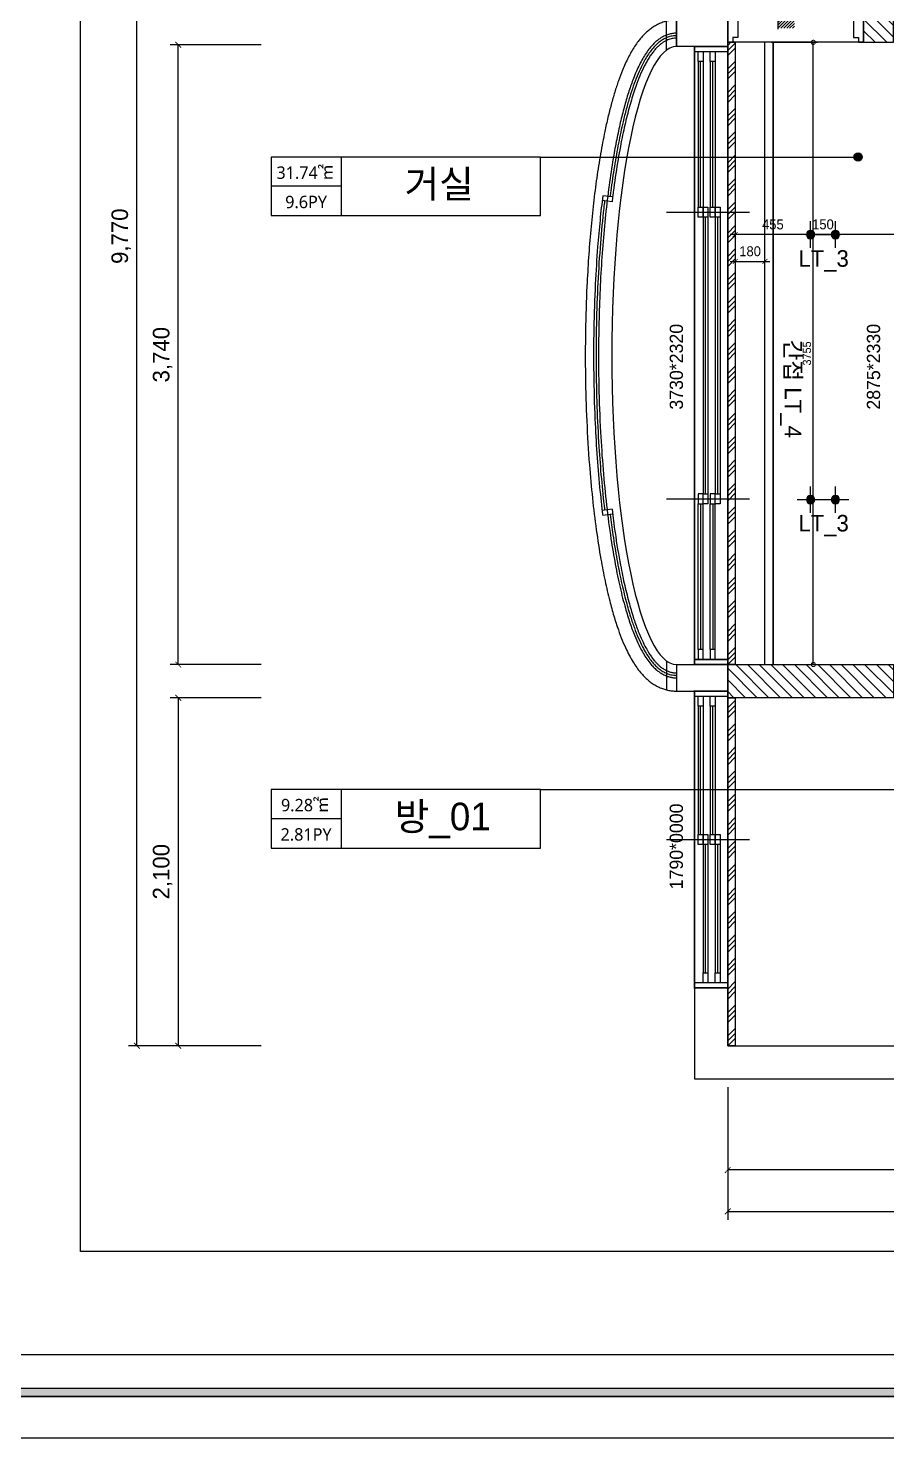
# Model space of a CAD drawing. Header units: inches. Extents: x 47110 to 276445, y 19043 to 183074.
# Drawn here: x 69545 to 74729, y 19543 to 28049 of the extents above; entities that cross this region are included whole.
import ezdxf
from ezdxf.enums import TextEntityAlignment as Align

# ---------------------------------------------------------------- set-up
doc = ezdxf.new("R2010")
doc.units = ezdxf.units.IN
doc.header["$LTSCALE"] = 50
doc.header["$MEASUREMENT"] = 0
doc.header["$PDSIZE"] = 700.071425
for name, pattern in [('DOT', [0.25, 0, -0.25]), ('HID', [2.5, 1.5, -1]), ('HID2', [1, 0.5, -0.5])]:
    doc.linetypes.add(name, pattern=pattern)
for name, color, linetype in [('0-ELC TEXT', 7, 'Continuous'), ('03-TEXT', 3, 'Continuous'), ('06-LIGHT', 4, 'Continuous'), ('07-DIM', 1, 'Continuous'), ('07-DIM WAL', 5, 'Continuous'), ('08-HAT', 8, 'Continuous'), ('3.기호.계단선', 30, 'Continuous'), ('F-SYM', 7, 'Continuous'), ('FORM(YOURNAME)-11', 1, 'Continuous'), ('RC-LIGHT', 7, 'Continuous'), ('WAL NEW', 3, 'Continuous'), ('도면층2', 2, 'Continuous'), ('도면층4', 4, 'Continuous'), ('도면층5', 5, 'Continuous')]:
    doc.layers.add(name, color=color, linetype=linetype)
doc.styles.add('HY 울릉도 L', font='H2GTRM.TTF')
doc.styles.add('YOURNAME', font='@Microsoft JhengHei Light.ttf')
doc.styles.add('넥슨고딕', font='@Microsoft JhengHei Light.ttf')
doc.styles.add('마감재', font='stylu.ttf')
doc.styles.add('스타일1', font='H2GTRE.TTF')
doc.styles.add('코레일둥고', font='')
doc.styles.get('코레일둥고').set_extended_font_data('THE정고딕110')
doc.dimstyles.new('20', dxfattribs={"dimscale": 20, "dimtxt": 2.5, "dimasz": 2.5, "dimexe": 1.25, "dimexo": 2, "dimtad": 1, "dimdec": 0, "dimtxsty": '스타일1', "dimblk": 'DOTSMALL', "dimcen": 2.5, "dimclrd": 1, "dimclre": 1, "dimclrt": 7, "dimadec": 0, "dimazin": 0, "dimtfac": 1, "dimtdec": 0, "dimtix": 1, "dimtmove": 0, "dimatfit": 3, "dimldrblk": 'DOTSMALL', "dimfxl": 1.25, "dimarcsym": 0})
doc.dimstyles.new('30', dxfattribs={"dimscale": 30, "dimtxt": 2, "dimasz": 1, "dimexe": 1, "dimexo": 1, "dimgap": 1, "dimtad": 1, "dimdec": 0, "dimrnd": 0.05, "dimdsep": 46, "dimlunit": 6, "dimtxsty": 'HY 울릉도 L', "dimblk": 'ARCHTICK', "dimcen": 2.5, "dimdle": 1, "dimclrd": 133, "dimclre": 133, "dimclrt": 30, "dimadec": 0, "dimazin": 0, "dimtfac": 1, "dimtdec": 0, "dimtix": 1, "dimtmove": 2, "dimatfit": 3, "dimldrblk": 'ARCHTICK', "dimfxl": 1, "dimlwd": -1, "dimlwe": -1, "dimarcsym": 0})
doc.dimstyles.new('벽치수 Copy of DIM-50', dxfattribs={"dimscale": 50, "dimtxt": 2, "dimasz": 0.7, "dimexe": 1, "dimexo": 1, "dimgap": 0.7, "dimtad": 1, "dimdec": 0, "dimzin": 1, "dimdsep": 46, "dimlunit": 6, "dimtxsty": '마감재', "dimblk": 'ARCHTICK', "dimcen": -0.09, "dimclrd": 256, "dimclre": 256, "dimclrt": 3, "dimadec": 0, "dimazin": 0, "dimtfac": 1, "dimtdec": 0, "dimtix": 1, "dimtmove": 2, "dimatfit": 0, "dimldrblk": 'ARCHTICK', "dimfxl": 1, "dimtolj": 1, "dimtzin": 0, "dimarcsym": 0})

# ---------------------------------------------------------------- blocks, each defined once
blk = doc.blocks.new('FORM-PLAN')
at = {"layer": 'FORM(YOURNAME)-11'}
h = blk.add_hatch(color=256, dxfattribs=at)
h.dxf.hatch_style = 1
h.paths.add_polyline_path([(-71444, 55115), (10556, 55115), (10556, 54915), (-71444, 54915)])
h.paths.add_polyline_path([(-71444, -2085), (10556, -2085), (10556, -2285), (-71444, -2285)])
at = {"layer": 'Defpoints', "color": 158}
blk.add_line((1346, -1285), (-71444, -1285), dxfattribs=at)
for points in [[(-71444, -2285), (10556, -2285), (10556, 55115), (-71444, 55115)], [(-69444, 53115), (-64, 53115), (-64, 1215), (-69444, 1215)]]:
    blk.add_lwpolyline(points, close=True, dxfattribs=at)
at = {"layer": 'FORM(YOURNAME)-11', "color": 250}
blk.add_lwpolyline([(-72444, -3285), (11556, -3285), (11556, 56115), (-72444, 56115)], close=True, dxfattribs=at)
at = {"layer": 'FORM(YOURNAME)-11'}
blk.add_lwpolyline([(-71444, -2085), (10556, -2085), (10556, -2285), (-71444, -2285)], close=True, dxfattribs=at)
at = {"layer": 'FORM(YOURNAME)-11', "color": 3, "style": 'YOURNAME'}
for tag, height, p in [('1', 450, (9905, 18188)), ('2', 450, (9905, 17544)), ('3', 450, (9905, 16257)), ('4', 450, (9905, 14326)), ('5', 515, (9905, 12009)), ('6', 515, (9905, 9757)), ('7', 515, (9905, 7504)), ('8', 515, (9905, 5252)), ('9', 515, (9905, 2999)), ('10', 515, (5655, 811)), ('11', 515, (9905, 747)), ('12', 515, (5655, -1441)), ('13', 515, (9905, -1441))]:
    blk.add_attdef(tag, text='', height=height, dxfattribs=at).set_placement(p, align=Align.MIDDLE_RIGHT)
blk = doc.blocks.new('_ArchTick')
at = {"color": 0, "linetype": 'ByBlock', "const_width": 0.15}
blk.add_lwpolyline([(-0.5, -0.5), (0.5, 0.5)], dxfattribs=at)
blk = doc.blocks.new('*D171')
at = {"layer": '07-DIM', "lineweight": -2, "transparency": 16777216}
for p, q in [((70951.3, 31678.7), (70151.3, 31678.7)), ((70201.3, 21908.7), (70201.3, 31678.7)), ((70951.3, 21908.7), (70151.3, 21908.7))]:
    blk.add_line(p, q, dxfattribs=at)
at = {"layer": 'Defpoints', "color": 0, "transparency": 16777216}
for p in [(70201.3, 31678.7), (71001.3, 31678.7), (71001.3, 21908.7)]:
    blk.add_point(p, dxfattribs=at)
at = {"layer": '07-DIM', "lineweight": -2, "transparency": 16777216, "xscale": 35, "yscale": 35, "zscale": 35}
for p, rotation in [((70201.3, 31678.7), 90), ((70201.3, 21908.7), 270)]:
    blk.add_blockref('_ArchTick', p, dxfattribs=dict(at, rotation=rotation))
at = {"layer": '07-DIM', "color": 3, "transparency": 16777216, "insert": (70107, 26793.7), "char_height": 100, "attachment_point": 5, "rotation": 90, "style": '마감재'}
blk.add_mtext('\\A1;9,770', dxfattribs=at)
blk = doc.blocks.new('*D173')
at = {"layer": '07-DIM', "lineweight": -2, "transparency": 16777216}
for p, q in [((70951.3, 24008.7), (70401.3, 24008.7)), ((70451.3, 24008.7), (70451.3, 21908.7)), ((70951.3, 21908.7), (70401.3, 21908.7))]:
    blk.add_line(p, q, dxfattribs=at)
at = {"layer": 'Defpoints', "color": 0, "transparency": 16777216}
for p in [(71001.3, 24008.7), (70451.3, 21908.7), (71001.3, 21908.7)]:
    blk.add_point(p, dxfattribs=at)
at = {"layer": '07-DIM', "lineweight": -2, "transparency": 16777216, "xscale": 35, "yscale": 35, "zscale": 35}
for p, rotation in [((70451.3, 24008.7), 90), ((70451.3, 21908.7), 270)]:
    blk.add_blockref('_ArchTick', p, dxfattribs=dict(at, rotation=rotation))
at = {"layer": '07-DIM', "color": 3, "transparency": 16777216, "insert": (70357, 22958.7), "char_height": 100, "attachment_point": 5, "rotation": 90, "style": '마감재'}
blk.add_mtext('\\A1;2,100', dxfattribs=at)
blk = doc.blocks.new('*D174')
at = {"layer": '07-DIM', "lineweight": -2, "transparency": 16777216}
for p, q in [((70951.3, 27948.7), (70401.3, 27948.7)), ((70451.3, 24208.7), (70451.3, 27948.7)), ((70951.3, 24208.7), (70401.3, 24208.7))]:
    blk.add_line(p, q, dxfattribs=at)
at = {"layer": 'Defpoints', "color": 0, "transparency": 16777216}
for p in [(70451.3, 27948.7), (71001.3, 27948.7), (71001.3, 24208.7)]:
    blk.add_point(p, dxfattribs=at)
at = {"layer": '07-DIM', "lineweight": -2, "transparency": 16777216, "xscale": 35, "yscale": 35, "zscale": 35}
for p, rotation in [((70451.3, 27948.7), 90), ((70451.3, 24208.7), 270)]:
    blk.add_blockref('_ArchTick', p, dxfattribs=dict(at, rotation=rotation))
at = {"layer": '07-DIM', "color": 3, "transparency": 16777216, "insert": (70357, 26078.7), "char_height": 100, "attachment_point": 5, "rotation": 90, "style": '마감재'}
blk.add_mtext('\\A1;3,740', dxfattribs=at)
blk = doc.blocks.new('*D184')
at = {"layer": '07-DIM', "lineweight": -2, "transparency": 16777216}
for p, q in [((73768.8, 21658.7), (73768.8, 21108.7)), ((78188.8, 21658.7), (78188.8, 21108.7)), ((78188.8, 21158.7), (73768.8, 21158.7))]:
    blk.add_line(p, q, dxfattribs=at)
at = {"layer": 'Defpoints', "color": 0, "transparency": 16777216}
for p in [(73768.8, 21708.7), (78188.8, 21708.7), (73768.8, 21158.7)]:
    blk.add_point(p, dxfattribs=at)
at = {"layer": '07-DIM', "lineweight": -2, "transparency": 16777216, "xscale": 35, "yscale": 35, "zscale": 35, "rotation": 180}
blk.add_blockref('_ArchTick', (73768.8, 21158.7), dxfattribs=at)
at = {"layer": '07-DIM', "lineweight": -2, "transparency": 16777216, "xscale": 35, "yscale": 35, "zscale": 35}
blk.add_blockref('_ArchTick', (78188.8, 21158.7), dxfattribs=at)
at = {"layer": '07-DIM', "color": 3, "transparency": 16777216, "insert": (75978.8, 21253), "char_height": 100, "attachment_point": 5, "style": '마감재'}
blk.add_mtext('\\A1;4,420', dxfattribs=at)
blk = doc.blocks.new('*D185')
at = {"layer": '07-DIM', "lineweight": -2, "transparency": 16777216}
for p, q in [((73768.8, 21658.7), (73768.8, 20858.7)), ((84078.8, 21658.7), (84078.8, 20858.7)), ((73768.8, 20908.7), (84078.8, 20908.7))]:
    blk.add_line(p, q, dxfattribs=at)
at = {"layer": 'Defpoints', "color": 0, "transparency": 16777216}
for p in [(73768.8, 21708.7), (84078.8, 21708.7), (84078.8, 20908.7)]:
    blk.add_point(p, dxfattribs=at)
at = {"layer": '07-DIM', "lineweight": -2, "transparency": 16777216, "xscale": 35, "yscale": 35, "zscale": 35, "rotation": 180}
blk.add_blockref('_ArchTick', (73768.8, 20908.7), dxfattribs=at)
at = {"layer": '07-DIM', "lineweight": -2, "transparency": 16777216, "xscale": 35, "yscale": 35, "zscale": 35}
blk.add_blockref('_ArchTick', (84078.8, 20908.7), dxfattribs=at)
at = {"layer": '07-DIM', "color": 3, "transparency": 16777216, "insert": (78923.8, 21003), "char_height": 100, "attachment_point": 5, "style": '마감재'}
blk.add_mtext('\\A1;10,310', dxfattribs=at)
blk = doc.blocks.new('fffsere')
at = {"layer": '도면층2'}
for p, q in [((52146.1, 28158.7), (52146.1, 27938.7)), ((51836.1, 28098.7), (51836.1, 27938.7)), ((52146.1, 27938.7), (51836.1, 27938.7)), ((51836.1, 24208.7), (52146.1, 24208.7)), ((51836.1, 24208.7), (51836.1, 24048.7)), ((52146.1, 24208.7), (52146.1, 24048.7)), ((51836.1, 24048.7), (52146.1, 24048.7)), ((51946.1, 22258.7), (51946.1, 21708.7)), ((52146.1, 22258.7), (51946.1, 22258.7)), ((52146.1, 22258.7), (52146.1, 21908.7)), ((52146.1, 21908.7), (56566.1, 21908.7)), ((51946.1, 21708.7), (56756.1, 21708.7))]:
    blk.add_line(p, q, dxfattribs=at)
at = {"layer": '도면층4'}
for p, q in [((51776.1, 27916.5), (51776.1, 28091.1)), ((51836.1, 27938.7), (51836.1, 28098.7)), ((51946.1, 24208.7), (51946.1, 27938.7)), ((51946.1, 27938.7), (52146.1, 27938.7)), ((51946.1, 27908.7), (52146.1, 27908.7)), ((52146.1, 27938.7), (52146.1, 24208.7)), ((51981.9, 26968.7), (51981.9, 27848.7)), ((52055.7, 26968.7), (52055.7, 27848.7)), ((51447.4, 27001.3), (51387.8, 27008.5)), ((51451, 27031.1), (51391.4, 27038.3)), ((51776.9, 26938.7), (52276.9, 26938.7)), ((52011.9, 25238.7), (52011.9, 26908.7)), ((52085.7, 25238.7), (52085.7, 26908.7)), ((51776.9, 25208.7), (52276.9, 25208.7)), ((51447.4, 25146), (51387.8, 25138.8)), ((51451, 25116.3), (51391.4, 25109)), ((51981.9, 25178.7), (51981.9, 24298.7)), ((52055.7, 25178.7), (52055.7, 24298.7)), ((51776.1, 24230.9), (51776.1, 24056.2)), ((51836.1, 24208.7), (51836.1, 24048.7)), ((52146.1, 24238.7), (51946.1, 24238.7)), ((51946.1, 24238.7), (52146.1, 24238.7)), ((52146.1, 24208.7), (51946.1, 24208.7)), ((51946.1, 24208.7), (52146.1, 24208.7)), ((51946.1, 22258.7), (51946.1, 24048.7)), ((51946.1, 24048.7), (52146.1, 24048.7)), ((51946.1, 24018.7), (52146.1, 24018.7)), ((52146.1, 24048.7), (52146.1, 22258.7)), ((51981.9, 23183.7), (51981.9, 23958.7)), ((52055.7, 23183.7), (52055.7, 23958.7)), ((51776.9, 23153.7), (52276.9, 23153.7)), ((52011.9, 22348.7), (52011.9, 23123.7)), ((52085.7, 22348.7), (52085.7, 23123.7)), ((52146.1, 22288.7), (51946.1, 22288.7)), ((52146.1, 22258.7), (51946.1, 22258.7))]:
    blk.add_line(p, q, dxfattribs=at)
for points in [[(51996.9, 27848.7), (51966.9, 27848.7), (51966.9, 27908.7), (51996.9, 27908.7)], [(52070.7, 27848.7), (52040.7, 27848.7), (52040.7, 27908.7), (52070.7, 27908.7)], [(51996.9, 26908.7), (51966.9, 26908.7), (51966.9, 26968.7), (51996.9, 26968.7)], [(52026.9, 26908.7), (51996.9, 26908.7), (51996.9, 26968.7), (52026.9, 26968.7)], [(52070.7, 26908.7), (52040.7, 26908.7), (52040.7, 26968.7), (52070.7, 26968.7)], [(52100.7, 26908.7), (52070.7, 26908.7), (52070.7, 26968.7), (52100.7, 26968.7)], [(51996.9, 25238.7), (51966.9, 25238.7), (51966.9, 25178.7), (51996.9, 25178.7)], [(52026.9, 25178.7), (51996.9, 25178.7), (51996.9, 25238.7), (52026.9, 25238.7)], [(52070.7, 25238.7), (52040.7, 25238.7), (52040.7, 25178.7), (52070.7, 25178.7)], [(52100.7, 25178.7), (52070.7, 25178.7), (52070.7, 25238.7), (52100.7, 25238.7)], [(51996.9, 24298.7), (51966.9, 24298.7), (51966.9, 24238.7), (51996.9, 24238.7)], [(52070.7, 24298.7), (52040.7, 24298.7), (52040.7, 24238.7), (52070.7, 24238.7)], [(51996.9, 23958.7), (51966.9, 23958.7), (51966.9, 24018.7), (51996.9, 24018.7)], [(52070.7, 23958.7), (52040.7, 23958.7), (52040.7, 24018.7), (52070.7, 24018.7)], [(51996.9, 23123.7), (51966.9, 23123.7), (51966.9, 23183.7), (51996.9, 23183.7)], [(52026.9, 23123.7), (51996.9, 23123.7), (51996.9, 23183.7), (52026.9, 23183.7)], [(52070.7, 23123.7), (52040.7, 23123.7), (52040.7, 23183.7), (52070.7, 23183.7)], [(52100.7, 23123.7), (52070.7, 23123.7), (52070.7, 23183.7), (52100.7, 23183.7)], [(52026.9, 22288.7), (51996.9, 22288.7), (51996.9, 22348.7), (52026.9, 22348.7)], [(52100.7, 22288.7), (52070.7, 22288.7), (52070.7, 22348.7), (52100.7, 22348.7)]]:
    blk.add_lwpolyline(points, close=True, dxfattribs=at)
blk.add_ellipse((51836.1, 26073.7), major_axis=(0, -1865), ratio=0.209115, start_param=3.141593, end_param=6.283185, dxfattribs=at)
for points, knots in [([(51836.1, 28098.7), (51825.8, 28098.7), (51815.5, 28098), (51795.2, 28095.4), (51785.3, 28093.5), (51765.9, 28088.5), (51756.5, 28085.5), (51738.4, 28078.6), (51729.7, 28074.6), (51713.1, 28066.1), (51705.2, 28061.5), (51690, 28051.8), (51682.8, 28046.6), (51669, 28036), (51662.4, 28030.4), (51649.9, 28019.1), (51643.8, 28013.2), (51632.3, 28001.2), (51626.7, 27995.1), (51616.1, 27982.5), (51610.9, 27976.1), (51598.2, 27959.5), (51591, 27949.2), (51577, 27927.9), (51570.3, 27917), (51557.3, 27894.4), (51551.1, 27882.8), (51538.9, 27858.9), (51533, 27846.6), (51521.5, 27821.3), (51516, 27808.3), (51502.2, 27774.6), (51494.1, 27753.4), (51478.5, 27709.2), (51471, 27686.3), (51456.4, 27638.7), (51449.3, 27614), (51435.5, 27563), (51428.9, 27536.6), (51416, 27482.3), (51409.8, 27454.3), (51394.7, 27382.2), (51386.1, 27337.2), (51370, 27243.9), (51362.4, 27195.6), (51348.2, 27096.1), (51341.6, 27044.9), (51329.5, 26940), (51324, 26886.2), (51314.1, 26776.7), (51309.6, 26720.9), (51301.9, 26607.6), (51298.6, 26550.1), (51291.6, 26403), (51288.8, 26312.7), (51285.8, 26130.9), (51285.7, 26039.6), (51288.2, 25857.7), (51290.8, 25767.1), (51298.8, 25588.7), (51304.1, 25500.7), (51316, 25346.3), (51322.2, 25279), (51336.1, 25147.9), (51343.8, 25084.2), (51360.8, 24961), (51370.1, 24901.6), (51388.1, 24799.6), (51396.5, 24756), (51414.2, 24672.4), (51423.5, 24632.2), (51441.4, 24562), (51449.8, 24531.3), (51467.3, 24472.5), (51476.4, 24444.4), (51493.4, 24395.9), (51501.3, 24375.1), (51517.5, 24335.2), (51525.9, 24316), (51541.7, 24282.8), (51549, 24268.4), (51564.2, 24240.7), (51572.1, 24227.3), (51587.2, 24203.7), (51594.3, 24193.3), (51609.3, 24173.1), (51617.1, 24163.4), (51632.4, 24146), (51639.6, 24138.3), (51654.9, 24123.5), (51663, 24116.3), (51678.7, 24103.8), (51686.1, 24098.3), (51701.9, 24087.8), (51710.1, 24082.9), (51727.4, 24073.8), (51736.5, 24069.6), (51753.9, 24062.8), (51762, 24060.1), (51778.7, 24055.4), (51787.3, 24053.5), (51804.8, 24050.5), (51813.7, 24049.5), (51827.1, 24048.8), (51831.6, 24048.7), (51836.1, 24048.7)], [3.141593, 3.141593, 3.141593, 3.141593, 3.168318, 3.168318, 3.195044, 3.195044, 3.221769, 3.221769, 3.248494, 3.248494, 3.27522, 3.27522, 3.301945, 3.301945, 3.328671, 3.328671, 3.355396, 3.355396, 3.382122, 3.382122, 3.408847, 3.408847, 3.449894, 3.449894, 3.49094, 3.49094, 3.531987, 3.531987, 3.573034, 3.573034, 3.61408, 3.61408, 3.676622, 3.676622, 3.739165, 3.739165, 3.801707, 3.801707, 3.864249, 3.864249, 3.926792, 3.926792, 4.020706, 4.020706, 4.114621, 4.114621, 4.208536, 4.208536, 4.30245, 4.30245, 4.396365, 4.396365, 4.49028, 4.49028, 4.634291, 4.634291, 4.778302, 4.778302, 4.922313, 4.922313, 5.066325, 5.066325, 5.181637, 5.181637, 5.296949, 5.296949, 5.41226, 5.41226, 5.503569, 5.503569, 5.594878, 5.594878, 5.670836, 5.670836, 5.746794, 5.746794, 5.807886, 5.807886, 5.868978, 5.868978, 5.918382, 5.918382, 5.967786, 5.967786, 6.008559, 6.008559, 6.049333, 6.049333, 6.083253, 6.083253, 6.117174, 6.117174, 6.145316, 6.145316, 6.173458, 6.173458, 6.2016, 6.2016, 6.224938, 6.224938, 6.248275, 6.248275, 6.271612, 6.271612, 6.283185, 6.283185, 6.283185, 6.283185]), ([(51836.1, 28003.7), (51830.3, 28003.7), (51824.5, 28003.3), (51813.9, 28002.1), (51809.1, 28001.3), (51799.6, 27999.2), (51794.9, 27997.9), (51785.7, 27995), (51781.2, 27993.3), (51769.8, 27988.5), (51763, 27985.1), (51749.9, 27977.5), (51743.6, 27973.3), (51731.4, 27964.3), (51725.5, 27959.4), (51714.2, 27949.1), (51708.6, 27943.7), (51697.9, 27932.2), (51692.7, 27926.1), (51680.6, 27911.1), (51673.8, 27901.9), (51660.6, 27882.4), (51654.2, 27872.2), (51639.2, 27846.4), (51630.8, 27830.4), (51614.4, 27796.4), (51606.4, 27778.4), (51590.8, 27740.4), (51583.2, 27720.3), (51568.4, 27678.2), (51561.1, 27656.2), (51547, 27610.2), (51540.1, 27586.2), (51526.8, 27536.3), (51520.3, 27510.4), (51504.3, 27442.9), (51495.2, 27399.9), (51477.8, 27310.3), (51469.5, 27263.5), (51454.1, 27166.6), (51446.8, 27116.4), (51438.8, 27054.2), (51437.4, 27043.6), (51436.1, 27032.9)], [3.141593, 3.141593, 3.141593, 3.141593, 3.166318, 3.166318, 3.187264, 3.187264, 3.20821, 3.20821, 3.229156, 3.229156, 3.262365, 3.262365, 3.295574, 3.295574, 3.328782, 3.328782, 3.361991, 3.361991, 3.3952, 3.3952, 3.440977, 3.440977, 3.486755, 3.486755, 3.550178, 3.550178, 3.613602, 3.613602, 3.677025, 3.677025, 3.740448, 3.740448, 3.803872, 3.803872, 3.867295, 3.867295, 3.964001, 3.964001, 4.060707, 4.060707, 4.157413, 4.157413, 4.177157, 4.177157, 4.177157, 4.177157]), ([(51402.7, 27006.7), (51400.9, 26991.8), (51399.2, 26976.7), (51389.9, 26893.3), (51383.2, 26822.9), (51371.1, 26672.8), (51365.9, 26592.9), (51357.8, 26430.5), (51354.9, 26348), (51351.3, 26182), (51350.7, 26098.5), (51351.8, 25931.7), (51353.5, 25848.5), (51359.2, 25683.8), (51363.2, 25602.4), (51372.4, 25457.4), (51377.3, 25393.3), (51388.6, 25268), (51394.9, 25206.8), (51402.2, 25145), (51402.4, 25142.8), (51402.7, 25140.6)], [4.195377, 4.195377, 4.195377, 4.195377, 4.222598, 4.222598, 4.345169, 4.345169, 4.477941, 4.477941, 4.610712, 4.610712, 4.743484, 4.743484, 4.876255, 4.876255, 5.009026, 5.009026, 5.117207, 5.117207, 5.225387, 5.225387, 5.229401, 5.229401, 5.229401, 5.229401]), ([(51436.1, 25114.5), (51441.3, 25072.8), (51446.8, 25032), (51460.2, 24940.8), (51468.3, 24890.9), (51485.3, 24796.7), (51494.2, 24752.2), (51512.8, 24667.3), (51522.6, 24626.9), (51541.3, 24556.7), (51550.1, 24526.4), (51566.7, 24474.1), (51574.3, 24451.7), (51590, 24409.1), (51598, 24388.9), (51614.5, 24350.7), (51622.9, 24332.6), (51638.7, 24302), (51645.9, 24289.1), (51659.3, 24267.1), (51665.4, 24257.7), (51677.8, 24240), (51684.2, 24231.5), (51697.2, 24215.9), (51703.8, 24208.7), (51717.4, 24195.1), (51724.5, 24188.7), (51739.2, 24177), (51746.9, 24171.7), (51761.3, 24163.2), (51767.8, 24159.8), (51781.2, 24153.9), (51788.1, 24151.4), (51800.4, 24148), (51805.6, 24146.8), (51817, 24144.8), (51823.3, 24144.1), (51831.7, 24143.7), (51833.9, 24143.7), (51836.1, 24143.7)], [5.247621, 5.247621, 5.247621, 5.247621, 5.324675, 5.324675, 5.424788, 5.424788, 5.521763, 5.521763, 5.618738, 5.618738, 5.699752, 5.699752, 5.76575, 5.76575, 5.831749, 5.831749, 5.897747, 5.897747, 5.951128, 5.951128, 5.993839, 5.993839, 6.036549, 6.036549, 6.077683, 6.077683, 6.118817, 6.118817, 6.15995, 6.15995, 6.191936, 6.191936, 6.223923, 6.223923, 6.247082, 6.247082, 6.273818, 6.273818, 6.283185, 6.283185, 6.283185, 6.283185]), ([(51447.4, 25146), (51453, 25098.4), (51459.1, 25051.8), (51475.7, 24936.9), (51486.8, 24870.4), (51506.9, 24765.2), (51515.4, 24724.4), (51533.2, 24646.8), (51542.4, 24609.9), (51560.9, 24542.8), (51570.1, 24512.3), (51588.2, 24457.2), (51597.1, 24432.4), (51613.6, 24390.5), (51621.1, 24372.8), (51636.4, 24339.3), (51644.2, 24323.6), (51658.2, 24298), (51664.2, 24287.6), (51675.2, 24270.2), (51680, 24262.9), (51689.9, 24248.9), (51695, 24242.2), (51703.9, 24231.3), (51707.7, 24226.8), (51715.5, 24218.3), (51719.4, 24214.2), (51727.4, 24206.4), (51731.5, 24202.6), (51742.1, 24193.7), (51748.6, 24188.8), (51762.2, 24179.9), (51769.2, 24175.9), (51782.4, 24169.6), (51788.5, 24167.2), (51798, 24164.2), (51801.2, 24163.3), (51807.8, 24161.7), (51811.1, 24161), (51817.7, 24159.9), (51821.1, 24159.5), (51827.6, 24158.9), (51830.7, 24158.7), (51834.6, 24158.7), (51835.3, 24158.7), (51836.1, 24158.7)], [5.229334, 5.229334, 5.229334, 5.229334, 5.316844, 5.316844, 5.451769, 5.451769, 5.542972, 5.542972, 5.633865, 5.633865, 5.717545, 5.717545, 5.794034, 5.794034, 5.8552, 5.8552, 5.916366, 5.916366, 5.961428, 5.961428, 5.996458, 5.996458, 6.031489, 6.031489, 6.056961, 6.056961, 6.082434, 6.082434, 6.107906, 6.107906, 6.146411, 6.146411, 6.184916, 6.184916, 6.216404, 6.216404, 6.232502, 6.232502, 6.248601, 6.248601, 6.2647, 6.2647, 6.279716, 6.279716, 6.283185, 6.283185, 6.283185, 6.283185])]:
    blk.add_open_spline(points, degree=3, knots=knots, dxfattribs=at)
at = {"layer": '도면층5'}
for p, q in [((51966.9, 27848.7), (51966.9, 26968.7)), ((51996.9, 27848.7), (51996.9, 26968.7)), ((52040.7, 27848.7), (52040.7, 26968.7)), ((52070.7, 27848.7), (52070.7, 26968.7)), ((51996.9, 26908.7), (51996.9, 25238.7)), ((52026.9, 26908.7), (52026.9, 25238.7)), ((52070.7, 26908.7), (52070.7, 25238.7)), ((52100.7, 26908.7), (52100.7, 25238.7)), ((51966.9, 24298.7), (51966.9, 25178.7)), ((51996.9, 24298.7), (51996.9, 25178.7)), ((52040.7, 24298.7), (52040.7, 25178.7)), ((52070.7, 24298.7), (52070.7, 25178.7)), ((51966.9, 23958.7), (51966.9, 23183.7)), ((51996.9, 23958.7), (51996.9, 23183.7)), ((52040.7, 23958.7), (52040.7, 23183.7)), ((52070.7, 23958.7), (52070.7, 23183.7)), ((51996.9, 23123.7), (51996.9, 22348.7)), ((52026.9, 23123.7), (52026.9, 22348.7)), ((52070.7, 23123.7), (52070.7, 22348.7)), ((52100.7, 23123.7), (52100.7, 22348.7))]:
    blk.add_line(p, q, dxfattribs=at)
for points, knots in [([(51836.1, 28018.7), (51827.9, 28018.7), (51819.7, 28018.1), (51803.7, 28015.6), (51795.8, 28013.8), (51780.4, 28009.1), (51773, 28006.3), (51758.6, 27999.7), (51751.7, 27996), (51738.4, 27987.9), (51732, 27983.5), (51719.7, 27974.1), (51713.8, 27969.1), (51702.4, 27958.6), (51696.8, 27953), (51686.1, 27941.5), (51680.9, 27935.4), (51668.2, 27919.7), (51660.9, 27909.6), (51646.7, 27888.5), (51639.8, 27877.3), (51626.4, 27853.9), (51619.8, 27841.7), (51607.1, 27816), (51600.8, 27802.7), (51588.6, 27774.8), (51582.6, 27760.2), (51567.4, 27721.1), (51558.4, 27695.7), (51540.8, 27642), (51532.4, 27613.7), (51515.9, 27554.5), (51508, 27523.5), (51492.7, 27458.9), (51485.3, 27425.4), (51471.1, 27355.8), (51464.4, 27319.8), (51448.8, 27230.6), (51440.3, 27176.3), (51424.6, 27063.8), (51417.4, 27005.6), (51404.3, 26886), (51398.5, 26824.5), (51388.2, 26699.2), (51383.7, 26635.2), (51376.3, 26505.4), (51373.3, 26439.5), (51368.8, 26306.8), (51367.3, 26239.8), (51365.6, 26078.6), (51366, 25984.1), (51369.9, 25796.5), (51373.2, 25703.4), (51382.2, 25535.1), (51387.2, 25459.5), (51399.4, 25311.7), (51406.4, 25239.6), (51422.4, 25100), (51431.3, 25032.6), (51449.1, 24915), (51457.7, 24864), (51476, 24766.2), (51485.7, 24719.5), (51506.1, 24630.7), (51516.9, 24588.7), (51536.9, 24518.3), (51545.9, 24489.1), (51564.7, 24433.7), (51574.4, 24407.6), (51592.4, 24363.5), (51600.6, 24345), (51617.5, 24310), (51626.2, 24293.5), (51642.4, 24265.7), (51649.8, 24254), (51665, 24231.9), (51672.9, 24221.5), (51687.9, 24203.8), (51694.7, 24196.4), (51709.1, 24182.3), (51716.6, 24175.7), (51730.8, 24164.7), (51737.3, 24160.1), (51751, 24151.7), (51758.1, 24147.9), (51772.9, 24141.1), (51780.5, 24138.2), (51795.1, 24133.8), (51801.8, 24132.2), (51815.6, 24129.8), (51822.5, 24129.1), (51831.7, 24128.7), (51833.9, 24128.7), (51836.1, 24128.7)], [3.141593, 3.141593, 3.141593, 3.141593, 3.173311, 3.173311, 3.20503, 3.20503, 3.236748, 3.236748, 3.268467, 3.268467, 3.300186, 3.300186, 3.331904, 3.331904, 3.363623, 3.363623, 3.395341, 3.395341, 3.443287, 3.443287, 3.491233, 3.491233, 3.539178, 3.539178, 3.587124, 3.587124, 3.63507, 3.63507, 3.711402, 3.711402, 3.787733, 3.787733, 3.864065, 3.864065, 3.940397, 3.940397, 4.016729, 4.016729, 4.123898, 4.123898, 4.231068, 4.231068, 4.338237, 4.338237, 4.445407, 4.445407, 4.552576, 4.552576, 4.659745, 4.659745, 4.809975, 4.809975, 4.960205, 4.960205, 5.086499, 5.086499, 5.212792, 5.212792, 5.339086, 5.339086, 5.44248, 5.44248, 5.545875, 5.545875, 5.649269, 5.649269, 5.72978, 5.72978, 5.810291, 5.810291, 5.874476, 5.874476, 5.93866, 5.93866, 5.989571, 5.989571, 6.040481, 6.040481, 6.081352, 6.081352, 6.122223, 6.122223, 6.154904, 6.154904, 6.187585, 6.187585, 6.220266, 6.220266, 6.247514, 6.247514, 6.274762, 6.274762, 6.283185, 6.283185, 6.283185, 6.283185]), ([(51836.1, 27988.7), (51832, 27988.7), (51828, 27988.5), (51819.4, 27987.7), (51814.9, 27987), (51806, 27985.3), (51801.5, 27984.2), (51792.8, 27981.6), (51788.5, 27980), (51780.1, 27976.6), (51776, 27974.7), (51766.8, 27970), (51761.8, 27967.2), (51752.1, 27960.9), (51747.3, 27957.5), (51738.1, 27950.3), (51733.6, 27946.5), (51724.2, 27938), (51719.4, 27933.2), (51709.4, 27922.5), (51704.1, 27916.4), (51693.9, 27903.7), (51688.8, 27897), (51679, 27883), (51674.2, 27875.7), (51664.8, 27860.6), (51660.1, 27852.7), (51651, 27836.2), (51646.5, 27827.7), (51633.1, 27801.2), (51624.4, 27782.3), (51607.5, 27741.9), (51599.2, 27720.5), (51580.5, 27667.9), (51570.2, 27635.8), (51550.4, 27567.4), (51540.8, 27531.2), (51522.5, 27455), (51513.7, 27414.9), (51495.3, 27322.9), (51485.8, 27270.2), (51467.9, 27158.3), (51459.5, 27098.9), (51450.3, 27025.5), (51448.8, 27013.5), (51447.4, 27001.3)], [3.141593, 3.141593, 3.141593, 3.141593, 3.160837, 3.160837, 3.182628, 3.182628, 3.204419, 3.204419, 3.22621, 3.22621, 3.248001, 3.248001, 3.275456, 3.275456, 3.302912, 3.302912, 3.330368, 3.330368, 3.360918, 3.360918, 3.395873, 3.395873, 3.430828, 3.430828, 3.465472, 3.465472, 3.500117, 3.500117, 3.534761, 3.534761, 3.60405, 3.60405, 3.673339, 3.673339, 3.765181, 3.765181, 3.857022, 3.857022, 3.948863, 3.948863, 4.059057, 4.059057, 4.173155, 4.173155, 4.195444, 4.195444, 4.195444, 4.195444]), ([(51391.4, 27038.3), (51385.5, 26990.2), (51379.9, 26940.8), (51369.6, 26838), (51364.9, 26784.4), (51355, 26656.4), (51350.2, 26581.1), (51342.1, 26416), (51339.1, 26325.7), (51335.9, 26144.1), (51335.6, 26052.7), (51337.9, 25870.8), (51340.4, 25780.2), (51347.3, 25620.2), (51351.2, 25550.4), (51360.7, 25413.3), (51366.2, 25345.9), (51378.2, 25221.8), (51384.5, 25164.6), (51391.4, 25109)], [4.177227, 4.177227, 4.177227, 4.177227, 4.265627, 4.265627, 4.357633, 4.357633, 4.482099, 4.482099, 4.626907, 4.626907, 4.771716, 4.771716, 4.916524, 4.916524, 5.031032, 5.031032, 5.14554, 5.14554, 5.247551, 5.247551, 5.247551, 5.247551])]:
    blk.add_open_spline(points, degree=3, knots=knots, dxfattribs=at)
at = {"layer": '도면층4', "style": '코레일둥고'}
for s, p in [('3730*2320', (51875.7, 25747.1)), ('2875*2330', (53066.1, 25747.1)), ('1790*0000', (51875.5, 22852.5))]:
    blk.add_text(s, height=80, rotation=90, dxfattribs=at).set_placement(p)
blk = doc.blocks.new('FFFF')
at = {"layer": '3.기호.계단선'}
h = blk.add_hatch(dxfattribs=at)
h.set_pattern_fill('GOST_GROUND', color=256, scale=10)
h.set_pattern_definition([(45, (21500, 0), (141.42136, 0), [200]), (45, (21530, 0), (141.42136, 0), [200]), (45, (21560, 0), (141.42136, 0), [200])])
h.paths.add_polyline_path([(73646.1, 27963.7), (73691.1, 27963.7), (73691.1, 24208.7), (73646.1, 24208.7)])
h = blk.add_hatch(dxfattribs=at)
h.set_pattern_fill('GOST_GROUND', color=256, scale=10)
h.set_pattern_definition([(45, (21500, -2300), (141.42136, 0), [200]), (45, (21530, -2300), (141.42136, 0), [200]), (45, (21560, -2300), (141.42136, 0), [200])])
h.paths.add_polyline_path([(73646.1, 24008.7), (73691.1, 24008.7), (73691.1, 21908.7), (73646.1, 21908.7)])
at = {"layer": 'WAL NEW'}
h = blk.add_hatch(dxfattribs=at)
h.set_pattern_fill('_USER', color=256, scale=50, angle=-45, pattern_type=0)
h.set_pattern_definition([(315, (21093, 0), (35.35534, 35.35534), [])])
h.paths.add_polyline_path([(82266.1, 27098.7), (82466.1, 27098.7), (82466.1, 26348.7), (82266.1, 26348.7)])
h.paths.add_polyline_path([(73646.1, 24008.7), (73646.1, 24208.7), (74646.1, 24208.7), (74646.1, 24008.7)])
h.paths.add_polyline_path([(74466.1, 28163.7), (74646.1, 28163.7), (74646.1, 27963.7), (74466.1, 27963.7)])
at = {"layer": '도면층4'}
h = blk.add_hatch(dxfattribs=at)
h.set_pattern_fill('ANSI31', color=0, scale=100, style=0)
h.set_pattern_definition([(45, (74071.72, 28048.675), (-8.83883, 8.83883), [])])
h.paths.add_polyline_path([(74048.9, 28283.7), (73998.9, 28283.7), (73998.9, 28163.7), (74048.9, 28163.7)])
h.paths.add_polyline_path([(74048.9, 28163.7), (73948.9, 28163.7), (73948.9, 28048.7), (74048.9, 28048.7)])
at = {"layer": '3.기호.계단선'}
for points in [[(73646.1, 27963.7), (73691.1, 27963.7), (73691.1, 24208.7), (73646.1, 24208.7), (73646.1, 27963.7)], [(73646.1, 24008.7), (73691.1, 24008.7), (73691.1, 21908.7), (73646.1, 21908.7), (73646.1, 24008.7)]]:
    blk.add_lwpolyline(points, dxfattribs=at)
at = {"layer": 'WAL NEW'}
for points in [[(74466.1, 27963.7), (74646.1, 27963.7), (74646.1, 28163.7), (74466.1, 28163.7)], [(74646.1, 24008.7), (73646.1, 24008.7), (73646.1, 24208.7), (74646.1, 24208.7)]]:
    blk.add_lwpolyline(points, close=True, dxfattribs=at)
at = {"layer": '도면층2'}
blk.add_line((73948.9, 28163.7), (73948.9, 28043.7), dxfattribs=at)
at = {"layer": '도면층4'}
for p, q in [((73646.1, 27963.7), (73646.1, 28163.7)), ((73646.1, 28163.7), (73646.1, 27963.7)), ((74466.1, 28163.7), (74466.1, 27963.7)), ((74466.1, 27963.7), (73646.1, 27963.7))]:
    blk.add_line(p, q, dxfattribs=at)
for points in [[(73646.1, 28163.7), (73676.1, 28163.7), (73676.1, 28133.7), (73706.1, 28133.7), (73706.1, 27993.7), (73676.1, 27993.7), (73676.1, 27963.7), (73646.1, 27963.7), (73646.1, 28163.7)], [(74466.1, 28163.7), (74436.1, 28163.7), (74436.1, 28133.7), (74406.1, 28133.7), (74406.1, 27993.7), (74436.1, 27993.7), (74436.1, 27963.7), (74466.1, 27963.7), (74466.1, 28163.7)]]:
    blk.add_lwpolyline(points, dxfattribs=at)
blk.add_blockref('fffsere', (21500, 0))
blk = doc.blocks.new('1')
at = {"linetype": 'Continuous'}
h = blk.add_hatch(color=4, dxfattribs=at)
h.dxf.hatch_style = 1
edge = h.paths.add_edge_path()
edge.add_arc((11539653, -14273504), 37.5, 0, 360)
at = {"color": 1, "linetype": 'Continuous'}
for p, q in [((11539653, -14273637), (11539653, -14273370)), ((11539520, -14273504), (11539787, -14273504))]:
    blk.add_line(p, q, dxfattribs=at)
at = {"color": 4, "linetype": 'Continuous'}
for radius in [41.5, 37.5]:
    blk.add_circle((11539653, -14273504), radius, dxfattribs=at)
blk = doc.blocks.new('*D259')
at = {"layer": '07-DIM WAL', "color": 133, "transparency": 16777216}
for p, q in [((75498.8, 26803.7), (74388.8, 26803.7)), ((74418.8, 26773.7), (74418.8, 26773.7)), ((75468.8, 26773.7), (75468.8, 26773.7))]:
    blk.add_line(p, q, dxfattribs=at)
at = {"layer": 'Defpoints', "color": 0, "transparency": 16777216}
for p in [(74418.8, 26803.7), (74418.8, 26803.7), (75468.8, 26803.7)]:
    blk.add_point(p, dxfattribs=at)
at = {"layer": '07-DIM WAL', "color": 133, "transparency": 16777216, "xscale": 30, "yscale": 30, "zscale": 30, "rotation": 180}
blk.add_blockref('_ArchTick', (74418.8, 26803.7), dxfattribs=at)
at = {"layer": '07-DIM WAL', "color": 133, "transparency": 16777216, "xscale": 30, "yscale": 30, "zscale": 30}
blk.add_blockref('_ArchTick', (75468.8, 26803.7), dxfattribs=at)
at = {"layer": '07-DIM WAL', "color": 30, "transparency": 16777216, "insert": (74943.8, 26869.6), "char_height": 60, "attachment_point": 5, "style": 'HY 울릉도 L'}
blk.add_mtext('1,050', dxfattribs=at)
blk = doc.blocks.new('*D260')
at = {"layer": '07-DIM WAL', "color": 133, "transparency": 16777216}
for p, q in [((74298.8, 26803.7), (73783.8, 26803.7)), ((73813.8, 26773.7), (73813.8, 26773.7)), ((74268.8, 26773.7), (74268.8, 26773.7))]:
    blk.add_line(p, q, dxfattribs=at)
at = {"layer": 'Defpoints', "color": 0, "transparency": 16777216}
for p in [(73813.8, 26803.7), (73813.8, 26803.7), (74268.8, 26803.7)]:
    blk.add_point(p, dxfattribs=at)
at = {"layer": '07-DIM WAL', "color": 133, "transparency": 16777216, "xscale": 30, "yscale": 30, "zscale": 30, "rotation": 180}
blk.add_blockref('_ArchTick', (73813.8, 26803.7), dxfattribs=at)
at = {"layer": '07-DIM WAL', "color": 133, "transparency": 16777216, "xscale": 30, "yscale": 30, "zscale": 30}
blk.add_blockref('_ArchTick', (74268.8, 26803.7), dxfattribs=at)
at = {"layer": '07-DIM WAL', "color": 30, "transparency": 16777216, "insert": (74041.3, 26864.3), "char_height": 60, "attachment_point": 5, "style": 'HY 울릉도 L'}
blk.add_mtext('455', dxfattribs=at)
blk = doc.blocks.new('*D269')
at = {"layer": '07-DIM WAL', "color": 133, "transparency": 16777216}
for p, q in [((74238.8, 26803.7), (74448.8, 26803.7)), ((74268.8, 26833.7), (74268.8, 26833.7)), ((74418.8, 26833.7), (74418.8, 26833.7))]:
    blk.add_line(p, q, dxfattribs=at)
at = {"layer": 'Defpoints', "color": 0, "transparency": 16777216}
for p in [(74268.8, 26803.7), (74418.8, 26803.7), (74418.8, 26803.7)]:
    blk.add_point(p, dxfattribs=at)
at = {"layer": '07-DIM WAL', "color": 133, "transparency": 16777216, "xscale": 30, "yscale": 30, "zscale": 30}
blk.add_blockref('_ArchTick', (74268.8, 26803.7), dxfattribs=at)
at = {"layer": '07-DIM WAL', "color": 133, "transparency": 16777216, "xscale": 30, "yscale": 30, "zscale": 30, "rotation": 180}
blk.add_blockref('_ArchTick', (74418.8, 26803.7), dxfattribs=at)
at = {"layer": '07-DIM WAL', "color": 30, "transparency": 16777216, "insert": (74343.8, 26865), "char_height": 60, "attachment_point": 5, "style": 'HY 울릉도 L'}
blk.add_mtext('150', dxfattribs=at)
blk = doc.blocks.new('*D270')
at = {"layer": '07-DIM WAL', "color": 133, "transparency": 16777216}
for p, q in [((73783.8, 26641.3), (74023.8, 26641.3)), ((73813.8, 26671.3), (73813.8, 26671.3)), ((73993.8, 26671.3), (73993.8, 26671.3))]:
    blk.add_line(p, q, dxfattribs=at)
at = {"layer": 'Defpoints', "color": 0, "transparency": 16777216}
for p in [(73813.8, 26641.3), (73993.8, 26641.3), (73993.8, 26641.3)]:
    blk.add_point(p, dxfattribs=at)
at = {"layer": '07-DIM WAL', "color": 133, "transparency": 16777216, "xscale": 30, "yscale": 30, "zscale": 30}
blk.add_blockref('_ArchTick', (73813.8, 26641.3), dxfattribs=at)
at = {"layer": '07-DIM WAL', "color": 133, "transparency": 16777216, "xscale": 30, "yscale": 30, "zscale": 30, "rotation": 180}
blk.add_blockref('_ArchTick', (73993.8, 26641.3), dxfattribs=at)
at = {"layer": '07-DIM WAL', "color": 30, "transparency": 16777216, "insert": (73903.8, 26702.6), "char_height": 60, "attachment_point": 5, "style": 'HY 울릉도 L'}
blk.add_mtext('180', dxfattribs=at)
blk = doc.blocks.new('_DOTSMALL')
at = {"color": 0, "linetype": 'ByBlock', "const_width": 0.5}
blk.add_lwpolyline([(-0.0625, 0, 1), (0.0625, 0, 1)], format="xyb", close=True, dxfattribs=at)
blk = doc.blocks.new('*D286')
at = {"layer": '08-HAT', "color": 1, "lineweight": -2, "transparency": 16777216}
for p, q in [((74033.8, 27963.7), (74310.6, 27963.7)), ((74285.6, 24208.7), (74285.6, 27963.7)), ((74033.8, 24208.7), (74310.6, 24208.7))]:
    blk.add_line(p, q, dxfattribs=at)
at = {"layer": 'Defpoints', "color": 0, "transparency": 16777216}
for p in [(73993.8, 27963.7), (74285.6, 27963.7), (73993.8, 24208.7)]:
    blk.add_point(p, dxfattribs=at)
at = {"layer": '08-HAT', "color": 1, "lineweight": -2, "transparency": 16777216, "xscale": 50, "yscale": 50, "zscale": 50}
for p, rotation in [((74285.6, 27963.7), 90), ((74285.6, 24208.7), 270)]:
    blk.add_blockref('_DOTSMALL', p, dxfattribs=dict(at, rotation=rotation))
at = {"layer": '08-HAT', "color": 7, "transparency": 16777216, "insert": (74247.1, 26086.2), "char_height": 50, "attachment_point": 5, "rotation": 90, "style": '스타일1'}
blk.add_mtext('3755', dxfattribs=at)

msp = doc.modelspace()

# ---------------------------------------------------------------- hatches: boundary and pattern name
at = {"layer": '0-ELC TEXT'}
h = msp.add_hatch(color=256, dxfattribs=at)
h.dxf.hatch_style = 1
edge = h.paths.add_edge_path()
edge.add_arc((74556.3078099, 27271.636121), 25, -180, 180, ccw=False)

# ---------------------------------------------------------------- linework, layer by layer
for p, q in [((71437.4424741, 26917.8770359), (71437.4424741, 27271.636121)), ((72637.4424741, 27271.636121), (74556.3078099, 27271.636121)), ((71437.4424741, 27094.7565785), (71012.7504721, 27094.7565785)), ((71437.4424741, 23101.2409149), (71437.4424741, 23455)), ((72637.4424741, 23455), (75501, 23455)), ((71437.4424741, 23278.1204574), (71012.7504721, 23278.1204574))]:
    msp.add_line(p, q, dxfattribs=at)
at = {"layer": '0-ELC TEXT', "color": 8, "linetype": 'DOT', "const_width": 10}
for points in [[(73568.8398547, 27938.6753044), (73768.8398547, 27938.6753044), (73768.8398547, 24208.6753044), (73568.8398547, 24208.6753044)], [(73768.8398547, 24048.6753044), (73568.8398547, 24048.6753044), (73568.8398547, 22258.6753044), (73768.8398547, 22258.6753044)]]:
    msp.add_lwpolyline(points, close=True, dxfattribs=at)
at = {"layer": '0-ELC TEXT'}
for points in [[(72637.4424741, 27271.636121), (71012.7504721, 27271.636121), (71012.7504721, 26917.8770359), (72637.4424741, 26917.8770359)], [(72637.4424741, 23455), (71012.7504721, 23455), (71012.7504721, 23101.2409149), (72637.4424741, 23101.2409149)]]:
    msp.add_lwpolyline(points, close=True, dxfattribs=at)
msp.add_circle((74556.3078099, 27271.636121), 25, dxfattribs=at)
at = {"layer": '06-LIGHT', "color": 10, "linetype": 'HID2', "const_width": 10}
msp.add_lwpolyline([(74043.8398547, 24208.6753044), (74043.8398547, 27963.6753044)], dxfattribs=at)
at = {"layer": 'RC-LIGHT'}
msp.add_lwpolyline([(73993.8398547, 24208.6753044), (73993.8398547, 27963.6753044)], dxfattribs=at)

# ---------------------------------------------------------------- block references
msp.add_blockref('FFFF', (122.7802847, 0))
at = {"layer": 'F-SYM', "xscale": 0.2500000000000001, "yscale": 0.2500000000000001, "zscale": 0.2500000000000001}
msp.add_blockref('FORM-PLAN', (87220.9985804, 20363.7620237), dxfattribs=at)
at = {"layer": 'RC-LIGHT', "xscale": -0.6024096385271789, "yscale": 0.6024096385271789, "zscale": 0.6024096385271789}
for p in [(7025867.3327792, 8625299.933958), (7026017.3327792, 8625299.933958), (7025867.3327792, 8623699.933958), (7026017.3327792, 8623699.933958)]:
    msp.add_blockref('1', p, dxfattribs=at)

# ---------------------------------------------------------------- texts
at = {"layer": '03-TEXT'}
for s, height, style, p in [('31.74㎡', 75, '넥슨고딕', (71220.0727668, 27139.8419787)), ('거실', 166.66666667, '코레일둥고', (72026.2967334, 27025.3360027)), ('9.6PY', 75, '넥슨고딕', (71223.029546, 26962.9624362)), ('9.28㎡', 75, '넥슨고딕', (71219.2832931, 23323.2058577)), ('방_01', 166.66666667, '코레일둥고', (72048.0559927, 23208.6998816)), ('2.81PY', 75, '넥슨고딕', (71223.029546, 23146.3263151))]:
    msp.add_text(s, height=height, dxfattribs=dict(at, style=style)).set_placement(p, align=Align.CENTER)
at = {"layer": '3.기호.계단선', "linetype": 'HID', "style": '코레일둥고'}
for p in [(74195.321126, 26609.410393), (74195.321126, 25011.9424908)]:
    msp.add_text('LT_3', height=100, dxfattribs=at).set_placement(p)
msp.add_text('간접 LT_4', height=100, rotation=270, dxfattribs=at).set_placement((74113.3758175, 26169.9223084))

# ---------------------------------------------------------------- dimensions: what is measured, and where the dimension line sits
at = {"layer": '07-DIM'}
for base, p1, p2, angle, picture, middle in [((70201.3398547, 31678.6753044), (71001.3398547, 21908.6753044), (71001.3398547, 31678.6753044), 90, '*D171', (70106.9694301, 26793.6753044)), ((70451.3398547, 27948.6753044), (71001.3398547, 24208.6753044), (71001.3398547, 27948.6753044), 90, '*D174', (70356.9694301, 26078.6753044)), ((70451.3398547, 21908.6753044), (71001.3398547, 24008.6753044), (71001.3398547, 21908.6753044), 90, '*D173', (70356.9694301, 22958.6753044)), ((73768.8398547, 21158.6753044), (78188.8398547, 21708.6753044), (73768.8398547, 21708.6753044), 0, '*D184', (75978.8398547, 21253.045729)), ((84078.8398547, 20908.6753044), (73768.8398547, 21708.6753044), (84078.8398547, 21708.6753044), 0, '*D185', (78923.8398547, 21003.045729))]:
    dim = msp.add_linear_dim(base=base, p1=p1, p2=p2, angle=angle, dimstyle='벽치수 Copy of DIM-50', dxfattribs=at)
    dim.commit()
    dim.dimension.update_dxf_attribs({"geometry": picture, "text_midpoint": middle})
at = {"layer": '07-DIM WAL'}
for base, p1, p2, angle, picture, middle in [((73813.8398547, 26803.6753044), (74268.8398547, 26803.6753044), (73813.8398547, 26803.6753044), 180, '*D260', (74041.3398547, 26864.3265934)), ((74418.8398547, 26803.6753044), (74268.8398547, 26803.6753044), (74418.8398547, 26803.6753044), 0, '*D269', (74343.8398547, 26864.9778824)), ((74418.8398547, 26803.6753044), (75468.8398547, 26803.6753044), (74418.8398547, 26803.6753044), 180, '*D259', (74943.8398547, 26869.6183166)), ((73993.8398547, 26641.2538538), (73813.8398547, 26641.2538538), (73993.8398547, 26641.2538538), 0, '*D270', (73903.8398547, 26702.5564318))]:
    dim = msp.add_linear_dim(base=base, p1=p1, p2=p2, angle=angle, dimstyle='30', override={"dimfxl": 1.25, "dimarcsym": 2}, dxfattribs=at)
    dim.commit()
    dim.dimension.update_dxf_attribs({"geometry": picture, "text_midpoint": middle})
at = {"layer": '08-HAT'}
dim = msp.add_linear_dim(base=(74285.6476221, 27963.6753044), p1=(73993.8398547, 24208.6753044), p2=(73993.8398547, 27963.6753044), angle=90, dimstyle='20', override={"dimarcsym": 2}, dxfattribs=at)
dim.commit()
dim.dimension.update_dxf_attribs({"geometry": '*D286', "text_midpoint": (74247.1489537, 26086.1753044)})

doc.saveas('drawing.dxf')
